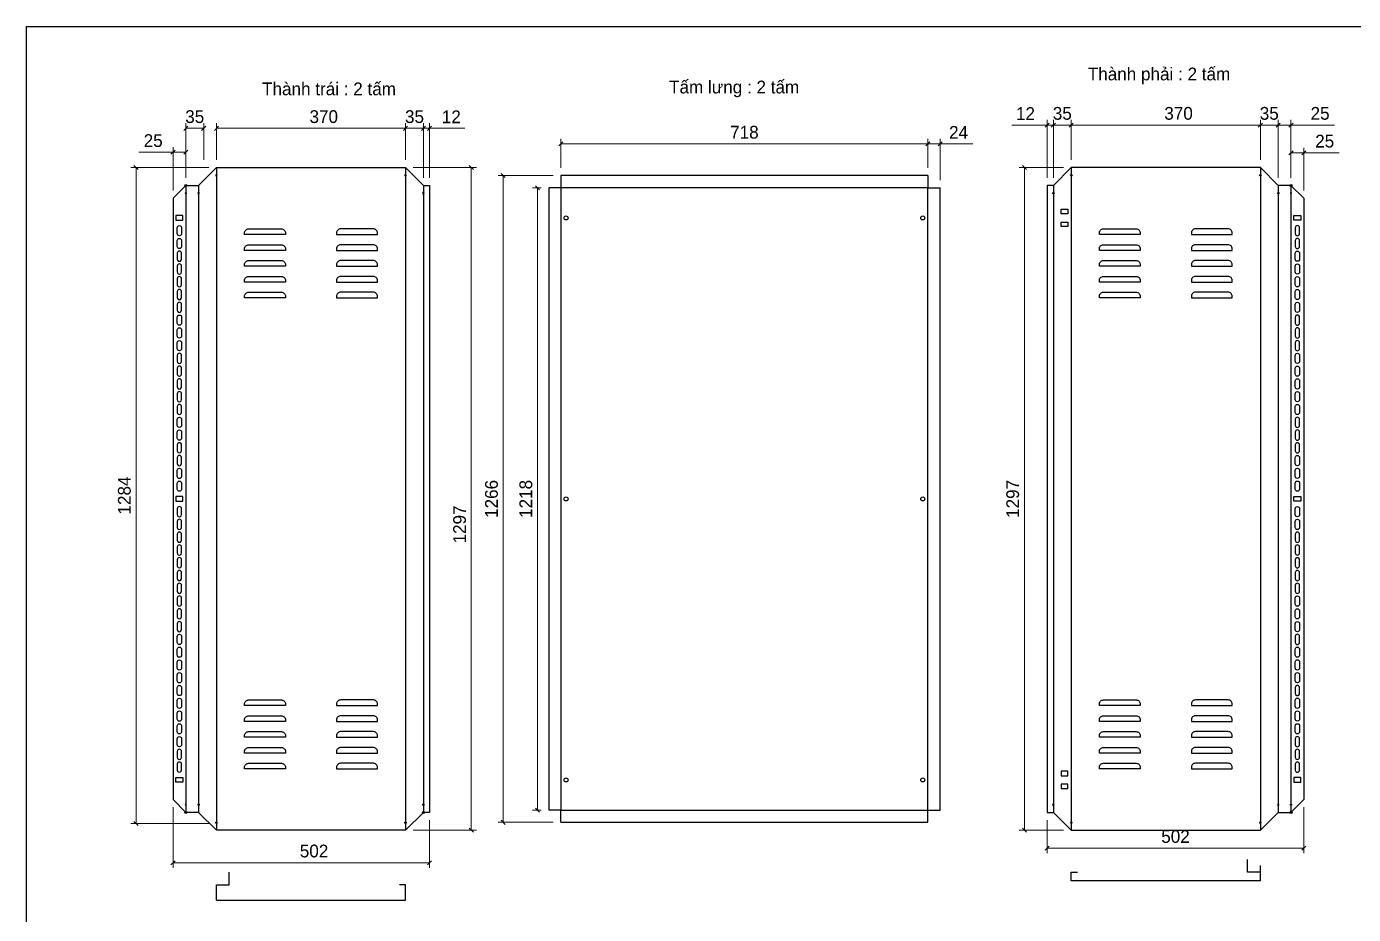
# Model space of a CAD drawing. Header units: millimetres. Extents: x 0 to 3953, y 0 to 2795.
# Drawn here: x 0 to 2596, y 1057 to 2795 of the extents above; entities that cross this region are included whole.
import ezdxf

# ---------------------------------------------------------------- set-up
doc = ezdxf.new("R2010")
doc.units = ezdxf.units.MM
doc.layers.add('CNC', color=7, linetype='Continuous')
doc.layers.add('DIM', color=253, linetype='Continuous')
doc.styles.add('Arial', font='arial.ttf')
doc.dimstyles.new('Dim-25', dxfattribs={"dimtxt": 25, "dimasz": 8, "dimexe": 10, "dimexo": 15, "dimgap": 10, "dimtad": 1, "dimdec": 0, "dimtxsty": 'Standard', "dimblk": 'OBLIQUE', "dimcen": 10, "dimclrd": 5, "dimclre": 5, "dimclrt": 3, "dimazin": 3, "dimtfac": 1, "dimtdec": 0, "dimtmove": 0, "dimatfit": 3, "dimldrblk": 'OBLIQUE', "dimlwd": 9, "dimlwe": 9})

# ---------------------------------------------------------------- blocks, each defined once
blk = doc.blocks.new('*D1')
at = {"color": 0, "linetype": 'ByBlock', "lineweight": -2}
for p, q in [((874.3, 2515), (866.3, 2523)), ((866.3, 1226), (874.3, 1218))]:
    blk.add_line(p, q, dxfattribs=at)
at = {"layer": 'Defpoints', "color": 0, "transparency": 16777216}
for p in [(741.6, 2519), (741.6, 1222), (870.3, 1222)]:
    blk.add_point(p, dxfattribs=at)
at = {"layer": 'DIM', "color": 5, "lineweight": 9, "transparency": 16777216}
for p, q in [((756.6, 2519), (880.3, 2519)), ((870.3, 2519), (870.3, 1222)), ((756.6, 1222), (880.3, 1222))]:
    blk.add_line(p, q, dxfattribs=at)
at = {"layer": 'DIM', "color": 3, "transparency": 16777216, "insert": (847.5, 1820.5), "char_height": 25, "attachment_point": 5, "rotation": 90}
blk.add_mtext('1297', dxfattribs=at)
blk = doc.blocks.new('_Oblique')
at = {"color": 0, "linetype": 'ByBlock', "lineweight": -2}
blk.add_line((-0.5, -0.5), (0.5, 0.5), dxfattribs=at)
blk = doc.blocks.new('*D2')
at = {"color": 0, "linetype": 'ByBlock', "lineweight": -2}
for p, q in [((375.6, 2599.9), (367.6, 2591.9)), ((737.6, 2591.9), (745.6, 2599.9))]:
    blk.add_line(p, q, dxfattribs=at)
at = {"layer": 'Defpoints', "color": 0, "transparency": 16777216}
for p in [(741.6, 2595.9), (371.6, 2519), (741.6, 2519)]:
    blk.add_point(p, dxfattribs=at)
at = {"layer": 'DIM', "color": 5, "lineweight": 9, "transparency": 16777216}
for p, q in [((371.6, 2534), (371.6, 2605.9)), ((741.6, 2534), (741.6, 2605.9)), ((371.6, 2595.9), (741.6, 2595.9))]:
    blk.add_line(p, q, dxfattribs=at)
at = {"layer": 'DIM', "color": 3, "transparency": 16777216, "insert": (581.6, 2618.6), "char_height": 25, "attachment_point": 5}
blk.add_mtext('370', dxfattribs=at)
blk = doc.blocks.new('*D3')
at = {"color": 0, "linetype": 'ByBlock', "lineweight": -2}
for p, q in [((745.6, 2599.9), (737.6, 2591.9)), ((772.6, 2591.9), (780.6, 2599.9))]:
    blk.add_line(p, q, dxfattribs=at)
at = {"layer": 'Defpoints', "color": 0, "transparency": 16777216}
for p in [(776.6, 2595.9), (741.6, 2519), (776.6, 2484)]:
    blk.add_point(p, dxfattribs=at)
at = {"layer": 'DIM', "color": 5, "lineweight": 9, "transparency": 16777216}
for p, q in [((741.6, 2534), (741.6, 2605.9)), ((776.6, 2499), (776.6, 2605.9)), ((741.6, 2595.9), (776.6, 2595.9))]:
    blk.add_line(p, q, dxfattribs=at)
at = {"layer": 'DIM', "color": 3, "transparency": 16777216, "insert": (759.1, 2618.6), "char_height": 25, "attachment_point": 5}
blk.add_mtext('35', dxfattribs=at)
blk = doc.blocks.new('*D4')
at = {"color": 0, "linetype": 'ByBlock', "lineweight": -2}
for p, q in [((772.6, 2591.9), (780.6, 2599.9)), ((792.6, 2599.9), (784.6, 2591.9))]:
    blk.add_line(p, q, dxfattribs=at)
at = {"layer": 'Defpoints', "color": 0, "transparency": 16777216}
for p in [(788.6, 2595.9), (776.6, 2484), (788.6, 2484)]:
    blk.add_point(p, dxfattribs=at)
at = {"layer": 'DIM', "color": 5, "lineweight": 9, "transparency": 16777216}
for p, q in [((776.6, 2499), (776.6, 2605.9)), ((788.6, 2499), (788.6, 2605.9)), ((776.6, 2595.9), (768.6, 2595.9)), ((776.6, 2595.9), (788.6, 2595.9)), ((788.6, 2595.9), (857.8, 2595.9))]:
    blk.add_line(p, q, dxfattribs=at)
at = {"layer": 'DIM', "color": 3, "transparency": 16777216, "insert": (831.2, 2618.4), "char_height": 25, "attachment_point": 5}
blk.add_mtext('12', dxfattribs=at)
blk = doc.blocks.new('*D5')
at = {"color": 0, "linetype": 'ByBlock', "lineweight": -2}
for p, q in [((290.6, 1162.4), (282.6, 1154.4)), ((784.6, 1154.4), (792.6, 1162.4))]:
    blk.add_line(p, q, dxfattribs=at)
at = {"layer": 'Defpoints', "color": 0, "transparency": 16777216}
for p in [(286.6, 1282), (788.6, 1257), (788.6, 1158.4)]:
    blk.add_point(p, dxfattribs=at)
at = {"layer": 'DIM', "color": 5, "lineweight": 9, "transparency": 16777216}
for p, q in [((286.6, 1267), (286.6, 1148.4)), ((788.6, 1242), (788.6, 1148.4)), ((286.6, 1158.4), (788.6, 1158.4))]:
    blk.add_line(p, q, dxfattribs=at)
at = {"layer": 'DIM', "color": 3, "transparency": 16777216, "insert": (562.6, 1181.2), "char_height": 25, "attachment_point": 5}
blk.add_mtext('502', dxfattribs=at)
blk = doc.blocks.new('*D6')
at = {"color": 0, "linetype": 'ByBlock', "lineweight": -2}
for p, q in [((315.6, 2599.9), (307.6, 2591.9)), ((342.6, 2591.9), (350.6, 2599.9))]:
    blk.add_line(p, q, dxfattribs=at)
at = {"layer": 'Defpoints', "color": 0, "transparency": 16777216}
for p in [(311.6, 2595.9), (346.6, 2519), (311.6, 2484)]:
    blk.add_point(p, dxfattribs=at)
at = {"layer": 'DIM', "color": 5, "lineweight": 9, "transparency": 16777216}
for p, q in [((311.6, 2499), (311.6, 2605.9)), ((346.6, 2534), (346.6, 2605.9)), ((346.6, 2595.9), (311.6, 2595.9))]:
    blk.add_line(p, q, dxfattribs=at)
at = {"layer": 'DIM', "color": 3, "transparency": 16777216, "insert": (329.1, 2618.6), "char_height": 25, "attachment_point": 5}
blk.add_mtext('35', dxfattribs=at)
blk = doc.blocks.new('*D7')
at = {"color": 0, "linetype": 'ByBlock', "lineweight": -2}
for p, q in [((315.6, 2599.9), (307.6, 2591.9)), ((342.6, 2591.9), (350.6, 2599.9))]:
    blk.add_line(p, q, dxfattribs=at)
at = {"layer": 'Defpoints', "color": 0, "transparency": 16777216}
for p in [(311.6, 2595.9), (346.6, 2519), (311.6, 2484)]:
    blk.add_point(p, dxfattribs=at)
at = {"layer": 'DIM', "color": 5, "lineweight": 9, "transparency": 16777216}
for p, q in [((311.6, 2499), (311.6, 2605.9)), ((346.6, 2534), (346.6, 2605.9)), ((346.6, 2595.9), (311.6, 2595.9))]:
    blk.add_line(p, q, dxfattribs=at)
at = {"layer": 'DIM', "color": 3, "transparency": 16777216, "insert": (329.1, 2618.6), "char_height": 25, "attachment_point": 5}
blk.add_mtext('35', dxfattribs=at)
blk = doc.blocks.new('*D8')
at = {"color": 0, "linetype": 'ByBlock', "lineweight": -2}
for p, q in [((290.6, 2553), (282.6, 2545)), ((307.6, 2545), (315.6, 2553))]:
    blk.add_line(p, q, dxfattribs=at)
at = {"layer": 'Defpoints', "color": 0, "transparency": 16777216}
for p in [(286.6, 2549), (311.6, 2484), (286.6, 2459)]:
    blk.add_point(p, dxfattribs=at)
at = {"layer": 'DIM', "color": 5, "lineweight": 9, "transparency": 16777216}
for p, q in [((286.6, 2549), (219.6, 2549)), ((286.6, 2474), (286.6, 2559)), ((311.6, 2549), (286.6, 2549)), ((311.6, 2499), (311.6, 2559))]:
    blk.add_line(p, q, dxfattribs=at)
at = {"layer": 'DIM', "color": 3, "transparency": 16777216, "insert": (247.8, 2571.7), "char_height": 25, "attachment_point": 5}
blk.add_mtext('25', dxfattribs=at)
blk = doc.blocks.new('f3daunguoc')
at = {"layer": 'CNC', "color": 2, "lineweight": -3}
blk.add_circle((0, 0), 1.5, dxfattribs=at)
blk = doc.blocks.new('f2dauxuoi')
at = {"layer": 'CNC', "color": 2, "lineweight": -3}
blk.add_circle((0, 0), 1, dxfattribs=at)
blk = doc.blocks.new('ovan8.5x20')
at = {"layer": 'CNC', "color": 2, "lineweight": -3}
for p, q in [((5.7, 4.2), (-5.8, 4.2)), ((-5.8, -4.2), (5.7, -4.2))]:
    blk.add_line(p, q, dxfattribs=at)
for centre, start, end in [((-5.8, 0), 90, 270), ((5.7, 0), 270, 90)]:
    blk.add_arc(centre, 4.25, start, end, dxfattribs=at)
blk = doc.blocks.new('*D9')
at = {"color": 0, "linetype": 'ByBlock', "lineweight": -2}
for p, q in [((218.2, 2515), (210.2, 2523)), ((210.2, 1239.2), (218.2, 1231.2))]:
    blk.add_line(p, q, dxfattribs=at)
at = {"layer": 'Defpoints', "color": 0, "transparency": 16777216}
for p in [(371.6, 2519), (214.2, 1235.2), (371.6, 1235.2)]:
    blk.add_point(p, dxfattribs=at)
at = {"layer": 'DIM', "color": 5, "lineweight": 9, "transparency": 16777216}
for p, q in [((356.6, 2519), (204.2, 2519)), ((214.2, 2519), (214.2, 1235.2)), ((356.6, 1235.2), (204.2, 1235.2))]:
    blk.add_line(p, q, dxfattribs=at)
at = {"layer": 'DIM', "color": 3, "transparency": 16777216, "insert": (191.5, 1877.1), "char_height": 25, "attachment_point": 5, "rotation": 90}
blk.add_mtext('1284', dxfattribs=at)
blk = doc.blocks.new('*D37')
at = {"color": 0, "linetype": 'ByBlock', "lineweight": -2}
for p, q in [((1956.6, 2515), (1948.6, 2523)), ((1948.6, 1226), (1956.6, 1218))]:
    blk.add_line(p, q, dxfattribs=at)
at = {"layer": 'Defpoints', "color": 0, "transparency": 16777216}
for p in [(2044.2, 2519), (1952.6, 1222), (2044.2, 1222)]:
    blk.add_point(p, dxfattribs=at)
at = {"layer": 'DIM', "color": 5, "lineweight": 9, "transparency": 16777216}
for p, q in [((2029.2, 2519), (1942.6, 2519)), ((1952.6, 2519), (1952.6, 1222)), ((2029.2, 1222), (1942.6, 1222))]:
    blk.add_line(p, q, dxfattribs=at)
at = {"layer": 'DIM', "color": 3, "transparency": 16777216, "insert": (1929.8, 1870.5), "char_height": 25, "attachment_point": 5, "rotation": 90}
blk.add_mtext('1297', dxfattribs=at)
blk = doc.blocks.new('*D38')
at = {"color": 0, "linetype": 'ByBlock', "lineweight": -2}
for p, q in [((2048.2, 2606.2), (2040.2, 2598.2)), ((2410.2, 2598.2), (2418.2, 2606.2))]:
    blk.add_line(p, q, dxfattribs=at)
at = {"layer": 'Defpoints', "color": 0, "transparency": 16777216}
for p in [(2044.2, 2602.2), (2044.2, 2519), (2414.2, 2519)]:
    blk.add_point(p, dxfattribs=at)
at = {"layer": 'DIM', "color": 5, "lineweight": 9, "transparency": 16777216}
for p, q in [((2044.2, 2534), (2044.2, 2612.2)), ((2414.2, 2602.2), (2044.2, 2602.2)), ((2414.2, 2534), (2414.2, 2612.2))]:
    blk.add_line(p, q, dxfattribs=at)
at = {"layer": 'DIM', "color": 3, "transparency": 16777216, "insert": (2254.2, 2625), "char_height": 25, "attachment_point": 5}
blk.add_mtext('370', dxfattribs=at)
blk = doc.blocks.new('*D39')
at = {"color": 0, "linetype": 'ByBlock', "lineweight": -2}
for p, q in [((2013.2, 2606.2), (2005.2, 2598.2)), ((2040.2, 2598.2), (2048.2, 2606.2))]:
    blk.add_line(p, q, dxfattribs=at)
at = {"layer": 'Defpoints', "color": 0, "transparency": 16777216}
for p in [(2009.2, 2602.2), (2044.2, 2519), (2009.2, 2484)]:
    blk.add_point(p, dxfattribs=at)
at = {"layer": 'DIM', "color": 5, "lineweight": 9, "transparency": 16777216}
for p, q in [((2009.2, 2499), (2009.2, 2612.2)), ((2044.2, 2602.2), (2009.2, 2602.2)), ((2044.2, 2534), (2044.2, 2612.2))]:
    blk.add_line(p, q, dxfattribs=at)
at = {"layer": 'DIM', "color": 3, "transparency": 16777216, "insert": (2026.7, 2625), "char_height": 25, "attachment_point": 5}
blk.add_mtext('35', dxfattribs=at)
blk = doc.blocks.new('*D40')
at = {"color": 0, "linetype": 'ByBlock', "lineweight": -2}
for p, q in [((1993.2, 2598.2), (2001.2, 2606.2)), ((2013.2, 2606.2), (2005.2, 2598.2))]:
    blk.add_line(p, q, dxfattribs=at)
at = {"layer": 'Defpoints', "color": 0, "transparency": 16777216}
for p in [(1997.2, 2602.2), (1997.2, 2484), (2009.2, 2484)]:
    blk.add_point(p, dxfattribs=at)
at = {"layer": 'DIM', "color": 5, "lineweight": 9, "transparency": 16777216}
for p, q in [((1997.2, 2602.2), (1928, 2602.2)), ((1997.2, 2499), (1997.2, 2612.2)), ((2009.2, 2602.2), (1997.2, 2602.2)), ((2009.2, 2499), (2009.2, 2612.2)), ((2009.2, 2602.2), (2017.2, 2602.2))]:
    blk.add_line(p, q, dxfattribs=at)
at = {"layer": 'DIM', "color": 3, "transparency": 16777216, "insert": (1954.6, 2624.8), "char_height": 25, "attachment_point": 5}
blk.add_mtext('12', dxfattribs=at)
blk = doc.blocks.new('*D41')
at = {"color": 0, "linetype": 'ByBlock', "lineweight": -2}
for p, q in [((2001.2, 1190.8), (1993.2, 1182.8)), ((2495.2, 1182.8), (2503.2, 1190.8))]:
    blk.add_line(p, q, dxfattribs=at)
at = {"layer": 'Defpoints', "color": 0, "transparency": 16777216}
for p in [(2499.2, 1282), (1997.2, 1257), (1997.2, 1186.8)]:
    blk.add_point(p, dxfattribs=at)
at = {"layer": 'DIM', "color": 5, "lineweight": 9, "transparency": 16777216}
for p, q in [((2499.2, 1267), (2499.2, 1176.8)), ((1997.2, 1242), (1997.2, 1176.8)), ((2499.2, 1186.8), (1997.2, 1186.8))]:
    blk.add_line(p, q, dxfattribs=at)
at = {"layer": 'DIM', "color": 3, "transparency": 16777216, "insert": (2248.2, 1209.6), "char_height": 25, "attachment_point": 5}
blk.add_mtext('502', dxfattribs=at)
blk = doc.blocks.new('*D42')
at = {"color": 0, "linetype": 'ByBlock', "lineweight": -2}
for p, q in [((2418.2, 2606.2), (2410.2, 2598.2)), ((2445.2, 2598.2), (2453.2, 2606.2))]:
    blk.add_line(p, q, dxfattribs=at)
at = {"layer": 'Defpoints', "color": 0, "transparency": 16777216}
for p in [(2449.2, 2602.2), (2414.2, 2519), (2449.2, 2484)]:
    blk.add_point(p, dxfattribs=at)
at = {"layer": 'DIM', "color": 5, "lineweight": 9, "transparency": 16777216}
for p, q in [((2414.2, 2534), (2414.2, 2612.2)), ((2414.2, 2602.2), (2449.2, 2602.2)), ((2449.2, 2499), (2449.2, 2612.2))]:
    blk.add_line(p, q, dxfattribs=at)
at = {"layer": 'DIM', "color": 3, "transparency": 16777216, "insert": (2431.7, 2625), "char_height": 25, "attachment_point": 5}
blk.add_mtext('35', dxfattribs=at)
blk = doc.blocks.new('*D43')
at = {"color": 0, "linetype": 'ByBlock', "lineweight": -2}
for p, q in [((2453.2, 2606.2), (2445.2, 2598.2)), ((2470.2, 2598.2), (2478.2, 2606.2))]:
    blk.add_line(p, q, dxfattribs=at)
at = {"layer": 'Defpoints', "color": 0, "transparency": 16777216}
for p in [(2474.2, 2602.2), (2449.2, 2484), (2474.2, 2484)]:
    blk.add_point(p, dxfattribs=at)
at = {"layer": 'DIM', "color": 5, "lineweight": 9, "transparency": 16777216}
for p, q in [((2449.2, 2499), (2449.2, 2612.2)), ((2449.2, 2602.2), (2474.2, 2602.2)), ((2474.2, 2499), (2474.2, 2612.2)), ((2474.2, 2602.2), (2559.3, 2602.2))]:
    blk.add_line(p, q, dxfattribs=at)
at = {"layer": 'DIM', "color": 3, "transparency": 16777216, "insert": (2531.1, 2625), "char_height": 25, "attachment_point": 5}
blk.add_mtext('25', dxfattribs=at)
blk = doc.blocks.new('*D44')
at = {"color": 0, "linetype": 'ByBlock', "lineweight": -2}
for p, q in [((2478.2, 2551.8), (2470.2, 2543.8)), ((2495.2, 2543.8), (2503.2, 2551.8))]:
    blk.add_line(p, q, dxfattribs=at)
at = {"layer": 'Defpoints', "color": 0, "transparency": 16777216}
for p in [(2499.2, 2547.8), (2474.2, 2484), (2499.2, 2459)]:
    blk.add_point(p, dxfattribs=at)
at = {"layer": 'DIM', "color": 5, "lineweight": 9, "transparency": 16777216}
for p, q in [((2474.2, 2499), (2474.2, 2557.8)), ((2474.2, 2547.8), (2499.2, 2547.8)), ((2499.2, 2474), (2499.2, 2557.8)), ((2499.2, 2547.8), (2568.4, 2547.8))]:
    blk.add_line(p, q, dxfattribs=at)
at = {"layer": 'DIM', "color": 3, "transparency": 16777216, "insert": (2540.2, 2570.6), "char_height": 25, "attachment_point": 5}
blk.add_mtext('25', dxfattribs=at)
blk = doc.blocks.new('*D45')
at = {"color": 0, "linetype": 'ByBlock', "lineweight": -2}
for p, q in [((1767.7, 2569.4), (1759.7, 2561.4)), ((1783.7, 2561.4), (1791.7, 2569.4))]:
    blk.add_line(p, q, dxfattribs=at)
at = {"layer": 'Defpoints', "color": 0, "transparency": 16777216}
for p in [(1787.7, 2565.4), (1763.7, 2503.5), (1787.7, 2479.5)]:
    blk.add_point(p, dxfattribs=at)
at = {"layer": 'DIM', "color": 5, "lineweight": 9, "transparency": 16777216}
for p, q in [((1763.7, 2518.5), (1763.7, 2575.4)), ((1787.7, 2494.5), (1787.7, 2575.4)), ((1763.7, 2565.4), (1787.7, 2565.4)), ((1787.7, 2565.4), (1851.8, 2565.4))]:
    blk.add_line(p, q, dxfattribs=at)
at = {"layer": 'DIM', "color": 3, "transparency": 16777216, "insert": (1823.7, 2587.9), "char_height": 25, "attachment_point": 5}
blk.add_mtext('24', dxfattribs=at)
blk = doc.blocks.new('*D46')
at = {"color": 0, "linetype": 'ByBlock', "lineweight": -2}
for p, q in [((1049.7, 2569.4), (1041.7, 2561.4)), ((1759.7, 2561.4), (1767.7, 2569.4))]:
    blk.add_line(p, q, dxfattribs=at)
at = {"layer": 'Defpoints', "color": 0, "transparency": 16777216}
for p in [(1045.7, 2565.4), (1045.7, 2503.5), (1763.7, 2503.5)]:
    blk.add_point(p, dxfattribs=at)
at = {"layer": 'DIM', "color": 5, "lineweight": 9, "transparency": 16777216}
for p, q in [((1045.7, 2518.5), (1045.7, 2575.4)), ((1763.7, 2518.5), (1763.7, 2575.4)), ((1763.7, 2565.4), (1045.7, 2565.4))]:
    blk.add_line(p, q, dxfattribs=at)
at = {"layer": 'DIM', "color": 3, "transparency": 16777216, "insert": (1404.7, 2588.1), "char_height": 25, "attachment_point": 5}
blk.add_mtext('718', dxfattribs=at)
blk = doc.blocks.new('*D47')
at = {"color": 0, "linetype": 'ByBlock', "lineweight": -2}
for p, q in [((936.7, 2499.5), (928.7, 2507.5)), ((928.7, 1241.5), (936.7, 1233.5))]:
    blk.add_line(p, q, dxfattribs=at)
at = {"layer": 'Defpoints', "color": 0, "transparency": 16777216}
for p in [(1045.7, 2503.5), (932.7, 1237.5), (1045.7, 1237.5)]:
    blk.add_point(p, dxfattribs=at)
at = {"layer": 'DIM', "color": 5, "lineweight": 9, "transparency": 16777216}
for p, q in [((1030.7, 2503.5), (922.7, 2503.5)), ((932.7, 2503.5), (932.7, 1237.5)), ((1030.7, 1237.5), (922.7, 1237.5))]:
    blk.add_line(p, q, dxfattribs=at)
at = {"layer": 'DIM', "color": 3, "transparency": 16777216, "insert": (909.9, 1870.5), "char_height": 25, "attachment_point": 5, "rotation": 90}
blk.add_mtext('1266', dxfattribs=at)
blk = doc.blocks.new('*D48')
at = {"color": 0, "linetype": 'ByBlock', "lineweight": -2}
for p, q in [((1003.8, 2475.5), (995.8, 2483.5)), ((995.8, 1265.5), (1003.8, 1257.5))]:
    blk.add_line(p, q, dxfattribs=at)
at = {"layer": 'Defpoints', "color": 0, "transparency": 16777216}
for p in [(999.8, 2479.5), (1021.7, 2479.5), (1021.7, 1261.5)]:
    blk.add_point(p, dxfattribs=at)
at = {"layer": 'DIM', "color": 5, "lineweight": 9, "transparency": 16777216}
for p, q in [((1006.7, 2479.5), (989.8, 2479.5)), ((999.8, 1261.5), (999.8, 2479.5)), ((1006.7, 1261.5), (989.8, 1261.5))]:
    blk.add_line(p, q, dxfattribs=at)
at = {"layer": 'DIM', "color": 3, "transparency": 16777216, "insert": (977.1, 1870.5), "char_height": 25, "attachment_point": 5, "rotation": 90}
blk.add_mtext('1218', dxfattribs=at)
blk = doc.blocks.new('KHUNG CHUẨN')
at = {"color": 7}
blk.add_lwpolyline([(16919.2, -26555.2), (19889.2, -26555.2), (19889.2, -28655.2), (16919.2, -28655.2)], close=True, dxfattribs=at)
at = {"color": 3, "style": 'Arial'}
for tag, p in [('#01', (17055.6, -28580.1)), ('#02', (17431.4, -28580.1)), ('#03', (18030.6, -28580.1)), ('#08', (18751.7, -28580.1)), ('#10', (19064.8, -28580.1)), ('#04', (17024.8, -28634.6)), ('#05', (17308.5, -28633)), ('#06', (17632.7, -28633.7)), ('#07', (18002, -28634.7)), ('#09', (18753.8, -28632.6)), ('#11', (19060.3, -28625.7)), ('#12', (19806.5, -28628.9))]:
    blk.add_attdef(tag, p, '', height=20, dxfattribs=at)

msp = doc.modelspace()

# ---------------------------------------------------------------- linework, layer by layer
at = {"color": 7}
for p, q in [((336.6, 2484), (371.6, 2519)), ((371.6, 2519), (371.6, 1222)), ((741.6, 2519), (741.6, 1222)), ((741.6, 2519), (776.6, 2484)), ((2044.2, 2519), (2009.2, 2484)), ((2044.2, 2519), (2044.2, 1222)), ((2414.2, 2519), (2414.2, 1222)), ((2449.2, 2484), (2414.2, 2519)), ((311.6, 2484), (286.6, 2459)), ((311.6, 2484), (311.6, 1257)), ((336.6, 2484), (336.6, 1257)), ((776.6, 2484), (776.6, 1257)), ((2009.2, 2484), (2009.2, 1257)), ((2449.2, 2484), (2449.2, 1257)), ((2474.2, 2484), (2474.2, 1257)), ((2474.2, 2484), (2499.2, 2459)), ((286.6, 2459), (286.6, 1282)), ((2499.2, 2459), (2499.2, 1282)), ((311.6, 1257), (286.6, 1282)), ((2474.2, 1257), (2499.2, 1282)), ((336.6, 1257), (371.6, 1222)), ((741.6, 1222), (776.6, 1257)), ((2044.2, 1222), (2009.2, 1257)), ((2449.2, 1257), (2414.2, 1222)), ((2389.2, 1140), (2389.2, 1165)), ((2414.2, 1123.2), (2414.2, 1153.2)), ((396.6, 1115.1), (396.6, 1140.1)), ((2044.2, 1123.2), (2044.2, 1140)), ((2044.2, 1140), (2056.2, 1140)), ((2414.2, 1123.2), (2044.2, 1123.2)), ((2414.2, 1140), (2389.2, 1140)), ((371.6, 1085.1), (371.6, 1115.1)), ((371.6, 1115.1), (396.6, 1115.1)), ((741.6, 1115.1), (729.6, 1115.1)), ((741.6, 1085.1), (741.6, 1115.1)), ((371.6, 1085.1), (741.6, 1085.1))]:
    msp.add_line(p, q, dxfattribs=at)
for points in [[(371.6, 2519), (741.6, 2519)], [(2414.2, 2519), (2044.2, 2519)], [(1763.7, 2503.5), (1045.7, 2503.5)], [(311.6, 2484), (336.6, 2484)], [(776.6, 2484), (788.6, 2484), (788.6, 1257), (776.6, 1257)], [(1021.7, 2479.5), (1021.7, 1261.5)], [(1787.7, 1261.5), (1787.7, 2479.5)], [(2009.2, 2484), (1997.2, 2484), (1997.2, 1257), (2009.2, 1257)], [(2474.2, 2484), (2449.2, 2484)], [(336.6, 1257), (311.6, 1257)], [(2449.2, 1257), (2474.2, 1257)], [(741.6, 1222), (371.6, 1222)], [(1045.7, 1237.5), (1763.7, 1237.5)], [(2044.2, 1222), (2414.2, 1222)]]:
    msp.add_lwpolyline(points, dxfattribs=at)
at = {"color": 2}
for points in [[(1045.7, 2503.5), (1045.7, 2479.5), (1021.7, 2479.5)], [(1763.7, 2503.5), (1763.7, 2479.5), (1787.7, 2479.5)], [(1045.7, 1237.5), (1045.7, 1261.5), (1021.7, 1261.5)], [(1763.7, 1237.5), (1763.7, 1261.5), (1787.7, 1261.5)]]:
    msp.add_lwpolyline(points, dxfattribs=at)
at = {"color": 7}
msp.add_lwpolyline([(1045.7, 1261.5), (1763.7, 1261.5), (1763.7, 2479.5), (1045.7, 2479.5)], close=True, dxfattribs=at)
at = {"color": 2}
for points in [[(292.1, 2416), (306.1, 2416), (306.1, 2425), (292.1, 2425)], [(2024.7, 2437.5), (2037.7, 2437.5), (2037.7, 2428.5), (2024.7, 2428.5)], [(2493.7, 2416), (2479.7, 2416), (2479.7, 2425), (2493.7, 2425)], [(2024.7, 2412.5), (2037.7, 2412.5), (2037.7, 2403.5), (2024.7, 2403.5)], [(292.1, 1866), (306.1, 1866), (306.1, 1875), (292.1, 1875)], [(2493.7, 1866), (2479.7, 1866), (2479.7, 1875), (2493.7, 1875)], [(292.1, 1325), (306.1, 1325), (306.1, 1316), (292.1, 1316)], [(2024.7, 1328.5), (2037.7, 1328.5), (2037.7, 1337.5), (2024.7, 1337.5)], [(2493.7, 1325), (2479.7, 1325), (2479.7, 1316), (2493.7, 1316)], [(2024.7, 1303.5), (2037.7, 1303.5), (2037.7, 1312.5), (2024.7, 1312.5)]]:
    msp.add_lwpolyline(points, close=True, dxfattribs=at)
for points in [[(434.6, 2399), (498.6, 2399, -0.414214), (506.6, 2391), (506.6, 2388), (426.6, 2388), (426.6, 2391, -0.414214)], [(678.6, 2399), (614.6, 2399, 0.414214), (606.6, 2391), (606.6, 2388), (686.6, 2388), (686.6, 2391, 0.414214)], [(2107.2, 2399), (2171.2, 2399, -0.414214), (2179.2, 2391), (2179.2, 2388), (2099.2, 2388), (2099.2, 2391, -0.414214)], [(2351.2, 2399), (2287.2, 2399, 0.414214), (2279.2, 2391), (2279.2, 2388), (2359.2, 2388), (2359.2, 2391, 0.414214)], [(434.6, 2368), (498.6, 2368, -0.414214), (506.6, 2360), (506.6, 2357), (426.6, 2357), (426.6, 2360, -0.414214)], [(678.6, 2368), (614.6, 2368, 0.414214), (606.6, 2360), (606.6, 2357), (686.6, 2357), (686.6, 2360, 0.414214)], [(2107.2, 2368), (2171.2, 2368, -0.414214), (2179.2, 2360), (2179.2, 2357), (2099.2, 2357), (2099.2, 2360, -0.414214)], [(2351.2, 2368), (2287.2, 2368, 0.414214), (2279.2, 2360), (2279.2, 2357), (2359.2, 2357), (2359.2, 2360, 0.414214)], [(434.6, 2337), (498.6, 2337, -0.414214), (506.6, 2329), (506.6, 2326), (426.6, 2326), (426.6, 2329, -0.414214)], [(678.6, 2337), (614.6, 2337, 0.414214), (606.6, 2329), (606.6, 2326), (686.6, 2326), (686.6, 2329, 0.414214)], [(2107.2, 2337), (2171.2, 2337, -0.414214), (2179.2, 2329), (2179.2, 2326), (2099.2, 2326), (2099.2, 2329, -0.414214)], [(2351.2, 2337), (2287.2, 2337, 0.414214), (2279.2, 2329), (2279.2, 2326), (2359.2, 2326), (2359.2, 2329, 0.414214)], [(434.6, 2306), (498.6, 2306, -0.414214), (506.6, 2298), (506.6, 2295), (426.6, 2295), (426.6, 2298, -0.414214)], [(678.6, 2306), (614.6, 2306, 0.414214), (606.6, 2298), (606.6, 2295), (686.6, 2295), (686.6, 2298, 0.414214)], [(2107.2, 2306), (2171.2, 2306, -0.414214), (2179.2, 2298), (2179.2, 2295), (2099.2, 2295), (2099.2, 2298, -0.414214)], [(2351.2, 2306), (2287.2, 2306, 0.414214), (2279.2, 2298), (2279.2, 2295), (2359.2, 2295), (2359.2, 2298, 0.414214)], [(434.6, 2275), (498.6, 2275, -0.414214), (506.6, 2267), (506.6, 2264), (426.6, 2264), (426.6, 2267, -0.414214)], [(678.6, 2275), (614.6, 2275, 0.414214), (606.6, 2267), (606.6, 2264), (686.6, 2264), (686.6, 2267, 0.414214)], [(2107.2, 2275), (2171.2, 2275, -0.414214), (2179.2, 2267), (2179.2, 2264), (2099.2, 2264), (2099.2, 2267, -0.414214)], [(2351.2, 2275), (2287.2, 2275, 0.414214), (2279.2, 2267), (2279.2, 2264), (2359.2, 2264), (2359.2, 2267, 0.414214)], [(434.6, 1477), (498.6, 1477, -0.414214), (506.6, 1469), (506.6, 1466), (426.6, 1466), (426.6, 1469, -0.414214)], [(678.6, 1477), (614.6, 1477, 0.414214), (606.6, 1469), (606.6, 1466), (686.6, 1466), (686.6, 1469, 0.414214)], [(2107.2, 1477), (2171.2, 1477, -0.414214), (2179.2, 1469), (2179.2, 1466), (2099.2, 1466), (2099.2, 1469, -0.414214)], [(2351.2, 1477), (2287.2, 1477, 0.414214), (2279.2, 1469), (2279.2, 1466), (2359.2, 1466), (2359.2, 1469, 0.414214)], [(434.6, 1446), (498.6, 1446, -0.414214), (506.6, 1438), (506.6, 1435), (426.6, 1435), (426.6, 1438, -0.414214)], [(678.6, 1446), (614.6, 1446, 0.414214), (606.6, 1438), (606.6, 1435), (686.6, 1435), (686.6, 1438, 0.414214)], [(2107.2, 1446), (2171.2, 1446, -0.414214), (2179.2, 1438), (2179.2, 1435), (2099.2, 1435), (2099.2, 1438, -0.414214)], [(2351.2, 1446), (2287.2, 1446, 0.414214), (2279.2, 1438), (2279.2, 1435), (2359.2, 1435), (2359.2, 1438, 0.414214)], [(434.6, 1415), (498.6, 1415, -0.414214), (506.6, 1407), (506.6, 1404), (426.6, 1404), (426.6, 1407, -0.414214)], [(678.6, 1415), (614.6, 1415, 0.414214), (606.6, 1407), (606.6, 1404), (686.6, 1404), (686.6, 1407, 0.414214)], [(2107.2, 1415), (2171.2, 1415, -0.414214), (2179.2, 1407), (2179.2, 1404), (2099.2, 1404), (2099.2, 1407, -0.414214)], [(2351.2, 1415), (2287.2, 1415, 0.414214), (2279.2, 1407), (2279.2, 1404), (2359.2, 1404), (2359.2, 1407, 0.414214)], [(434.6, 1384), (498.6, 1384, -0.414214), (506.6, 1376), (506.6, 1373), (426.6, 1373), (426.6, 1376, -0.414214)], [(678.6, 1384), (614.6, 1384, 0.414214), (606.6, 1376), (606.6, 1373), (686.6, 1373), (686.6, 1376, 0.414214)], [(2107.2, 1384), (2171.2, 1384, -0.414214), (2179.2, 1376), (2179.2, 1373), (2099.2, 1373), (2099.2, 1376, -0.414214)], [(2351.2, 1384), (2287.2, 1384, 0.414214), (2279.2, 1376), (2279.2, 1373), (2359.2, 1373), (2359.2, 1376, 0.414214)], [(434.6, 1353), (498.6, 1353, -0.414214), (506.6, 1345), (506.6, 1342), (426.6, 1342), (426.6, 1345, -0.414214)], [(678.6, 1353), (614.6, 1353, 0.414214), (606.6, 1345), (606.6, 1342), (686.6, 1342), (686.6, 1345, 0.414214)], [(2107.2, 1353), (2171.2, 1353, -0.414214), (2179.2, 1345), (2179.2, 1342), (2099.2, 1342), (2099.2, 1345, -0.414214)], [(2351.2, 1353), (2287.2, 1353, 0.414214), (2279.2, 1345), (2279.2, 1342), (2359.2, 1342), (2359.2, 1345, 0.414214)]]:
    msp.add_lwpolyline(points, format="xyb", close=True, dxfattribs=at)
for centre, radius in [((311.6, 2484), 2), ((2474.2, 2484), 2), ((1055.7, 2420.5), 4), ((1753.7, 2420.5), 4), ((1055.7, 1870.5), 4), ((1753.7, 1870.5), 4), ((1055.7, 1320.5), 4), ((1753.7, 1320.5), 4), ((311.6, 1257), 2), ((776.6, 1257), 2), ((2474.2, 1257), 2)]:
    msp.add_circle(centre, radius, dxfattribs=at)

# ---------------------------------------------------------------- block references
at = {"color": 3, "xscale": 1.330999999991036, "yscale": 1.330999999991036, "zscale": 1.330999999991036}
msp.add_blockref('KHUNG CHUẨN', (-22519.5, 38140), dxfattribs=at)
at = {"lineweight": -3, "xscale": -1, "rotation": 180}
for name, p in [('f3daunguoc', (371.6, 2504)), ('f3daunguoc', (741.6, 2504)), ('f3daunguoc', (336.6, 2469)), ('f3daunguoc', (776.6, 2469)), ('f2dauxuoi', (311.6, 1272))]:
    msp.add_blockref(name, p, dxfattribs=at)
at = {"lineweight": -3, "rotation": 180}
for name, p in [('f3daunguoc', (2044.2, 2504)), ('f3daunguoc', (2414.2, 2504)), ('f3daunguoc', (2009.2, 2469)), ('f3daunguoc', (2449.2, 2469)), ('f2dauxuoi', (2474.2, 1272))]:
    msp.add_blockref(name, p, dxfattribs=at)
at = {"lineweight": -3}
for name, p in [('f2dauxuoi', (311.6, 2469)), ('f3daunguoc', (336.6, 1272)), ('f3daunguoc', (776.6, 1272)), ('f3daunguoc', (371.6, 1237)), ('f3daunguoc', (741.6, 1237))]:
    msp.add_blockref(name, p, dxfattribs=at)
at = {"lineweight": -3, "xscale": -1}
for name, p in [('f2dauxuoi', (2474.2, 2469)), ('f3daunguoc', (2009.2, 1272)), ('f3daunguoc', (2449.2, 1272)), ('f3daunguoc', (2044.2, 1237)), ('f3daunguoc', (2414.2, 1237))]:
    msp.add_blockref(name, p, dxfattribs=at)
at = {"layer": 'CNC', "lineweight": -3, "xscale": -1}
for p, rotation in [((299.1, 2395.5), 270), ((299.1, 2370.5), 270), ((2486.7, 2345.5), 90), ((2486.7, 2320.5), 90), ((2486.7, 2295.5), 90), ((2486.7, 2270.5), 90), ((2486.7, 2245.5), 90), ((299.1, 2220.5), 270), ((299.1, 2195.5), 270), ((299.1, 2170.5), 270), ((2486.7, 2145.5), 90), ((2486.7, 2120.5), 90), ((2486.7, 2095.5), 90), ((2486.7, 2070.5), 90), ((2486.7, 2045.5), 90), ((299.1, 2020.5), 270), ((299.1, 1995.5), 270), ((2486.7, 1945.5), 90), ((299.1, 1920.5), 270), ((2486.7, 1920.5), 90), ((299.1, 1895.5), 270), ((2486.7, 1895.5), 90), ((2486.7, 1845.5), 90), ((2486.7, 1820.5), 90), ((2486.7, 1670.5), 90), ((2486.7, 1645.5), 90), ((2486.7, 1620.5), 90), ((299.1, 1595.5), 270), ((299.1, 1570.5), 270), ((2486.7, 1570.5), 90), ((299.1, 1545.5), 270), ((2486.7, 1545.5), 90), ((299.1, 1520.5), 270), ((2486.7, 1520.5), 90), ((299.1, 1495.5), 270), ((299.1, 1470.5), 270), ((2486.7, 1470.5), 90), ((299.1, 1445.5), 270), ((2486.7, 1445.5), 90), ((299.1, 1420.5), 270), ((2486.7, 1420.5), 90), ((299.1, 1395.5), 270)]:
    msp.add_blockref('ovan8.5x20', p, dxfattribs=dict(at, rotation=rotation))
at = {"layer": 'CNC', "lineweight": -3}
for p, rotation in [((2486.7, 2395.5), 90), ((2486.7, 2370.5), 90), ((299.1, 2345.5), 270), ((299.1, 2320.5), 270), ((299.1, 2295.5), 270), ((299.1, 2270.5), 270), ((299.1, 2245.5), 270), ((2486.7, 2220.5), 90), ((2486.7, 2195.5), 90), ((299.1, 2145.5), 270), ((2486.7, 2170.5), 90), ((299.1, 2120.5), 270), ((299.1, 2095.5), 270), ((299.1, 2070.5), 270), ((299.1, 2045.5), 270), ((2486.7, 2020.5), 90), ((2486.7, 1995.5), 90), ((299.1, 1970.5), 270), ((2486.7, 1970.5), 90), ((299.1, 1945.5), 270), ((299.1, 1845.5), 270), ((299.1, 1820.5), 270), ((299.1, 1795.5), 270), ((2486.7, 1795.5), 90), ((299.1, 1770.5), 270), ((2486.7, 1770.5), 90), ((299.1, 1745.5), 270), ((2486.7, 1745.5), 90), ((299.1, 1720.5), 270), ((2486.7, 1720.5), 90), ((299.1, 1695.5), 270), ((2486.7, 1695.5), 90), ((299.1, 1670.5), 270), ((299.1, 1645.5), 270), ((299.1, 1620.5), 270), ((2486.7, 1595.5), 90), ((2486.7, 1495.5), 90), ((2486.7, 1395.5), 90), ((299.1, 1370.5), 270), ((2486.7, 1370.5), 90), ((299.1, 1345.5), 270), ((2486.7, 1345.5), 90)]:
    msp.add_blockref('ovan8.5x20', p, dxfattribs=dict(at, rotation=rotation))

# ---------------------------------------------------------------- texts
at = {"color": 2, "char_height": 25, "attachment_point": 5}
for s, insert, width in [('Thành phải : 2 tấm', (2216, 2698.5), 835), ('Thành trái : 2 tấm', (591.9, 2672.9), 785), ('Tấm lưng : 2 tấm', (1384.6, 2672.9), 785)]:
    msp.add_mtext(s, dxfattribs=dict(at, insert=insert, width=width))

# ---------------------------------------------------------------- dimensions: what is measured, and where the dimension line sits
at = {"layer": 'DIM', "color": 7}
for base, p1, p2, picture, middle in [((311.6, 2595.9), (336.6, 2484), (311.6, 2484), '*D7', (251.7, 2595.9)), ((311.6, 2595.9), (346.6, 2519), (311.6, 2484), '*D6', (329.1, 2595.9)), ((741.6, 2595.9), (371.6, 2519), (741.6, 2519), '*D2', (581.6, 2595.9)), ((776.6, 2595.9), (741.6, 2519), (776.6, 2484), '*D3', (759.1, 2595.9)), ((286.6, 2549), (311.6, 2484), (286.6, 2459), '*D8', (247.8, 2549)), ((788.6, 1158.4), (286.6, 1282), (788.6, 1257), '*D5', (562.6, 1158.4))]:
    dim = msp.add_linear_dim(base=base, p1=p1, p2=p2, dimstyle='Dim-25', dxfattribs=at)
    dim.commit()
    dim.dimension.update_dxf_attribs({"geometry": picture, "text_midpoint": middle, "dimtype": 160})
dim = msp.add_linear_dim(base=(788.6, 2595.9), p1=(776.6, 2484), p2=(788.6, 2484), dimstyle='Dim-25', dxfattribs=at)
dim.commit()
dim.dimension.update_dxf_attribs({"geometry": '*D4', "text_midpoint": (831.2, 2618.4)})
for base, p1, p2, angle, picture, middle in [((1997.2, 2602.2), (2009.2, 2484), (1997.2, 2484), 180, '*D40', (1954.6, 2624.8)), ((1952.6, 1222), (2044.2, 2519), (2044.2, 1222), 90, '*D37', (1929.8, 1870.5)), ((1997.2, 1186.8), (2499.2, 1282), (1997.2, 1257), 180, '*D41', (2248.2, 1209.6))]:
    dim = msp.add_linear_dim(base=base, p1=p1, p2=p2, angle=angle, dimstyle='Dim-25', dxfattribs=at)
    dim.commit()
    dim.dimension.update_dxf_attribs({"geometry": picture, "text_midpoint": middle})
for base, p1, p2, angle, picture, middle in [((2009.2, 2602.2), (2044.2, 2519), (2009.2, 2484), 180, '*D39', (2026.7, 2602.2)), ((2044.2, 2602.2), (2414.2, 2519), (2044.2, 2519), 180, '*D38', (2254.2, 2602.2)), ((2449.2, 2602.2), (2414.2, 2519), (2449.2, 2484), 180, '*D42', (2431.7, 2602.2)), ((2474.2, 2602.2), (2449.2, 2484), (2474.2, 2484), 180, '*D43', (2531.1, 2602.2)), ((2499.2, 2547.8), (2474.2, 2484), (2499.2, 2459), 180, '*D44', (2540.2, 2547.8)), ((870.3, 1222), (741.6, 2519), (741.6, 1222), 90, '*D1', (870.3, 1820.5))]:
    dim = msp.add_linear_dim(base=base, p1=p1, p2=p2, angle=angle, dimstyle='Dim-25', dxfattribs=at)
    dim.commit()
    dim.dimension.update_dxf_attribs({"geometry": picture, "text_midpoint": middle, "dimtype": 160})
at = {"layer": 'DIM', "color": 2}
for base, p2, picture, middle in [((1045.7, 2565.4), (1045.7, 2503.5), '*D46', (1404.7, 2588.1)), ((1787.7, 2565.4), (1787.7, 2479.5), '*D45', (1823.7, 2587.9))]:
    dim = msp.add_linear_dim(base=base, p1=(1763.7, 2503.5), p2=p2, dimstyle='Dim-25', dxfattribs=at)
    dim.commit()
    dim.dimension.update_dxf_attribs({"geometry": picture, "text_midpoint": middle})
for base, p1, p2, picture, middle in [((214.2, 1235.2), (371.6, 2519), (371.6, 1235.2), '*D9', (191.5, 1877.1)), ((932.7, 1237.5), (1045.7, 2503.5), (1045.7, 1237.5), '*D47', (909.9, 1870.5)), ((999.8, 2479.5), (1021.7, 1261.5), (1021.7, 2479.5), '*D48', (977.1, 1870.5))]:
    dim = msp.add_linear_dim(base=base, p1=p1, p2=p2, angle=90, dimstyle='Dim-25', dxfattribs=at)
    dim.commit()
    dim.dimension.update_dxf_attribs({"geometry": picture, "text_midpoint": middle})

doc.saveas('drawing.dxf')
